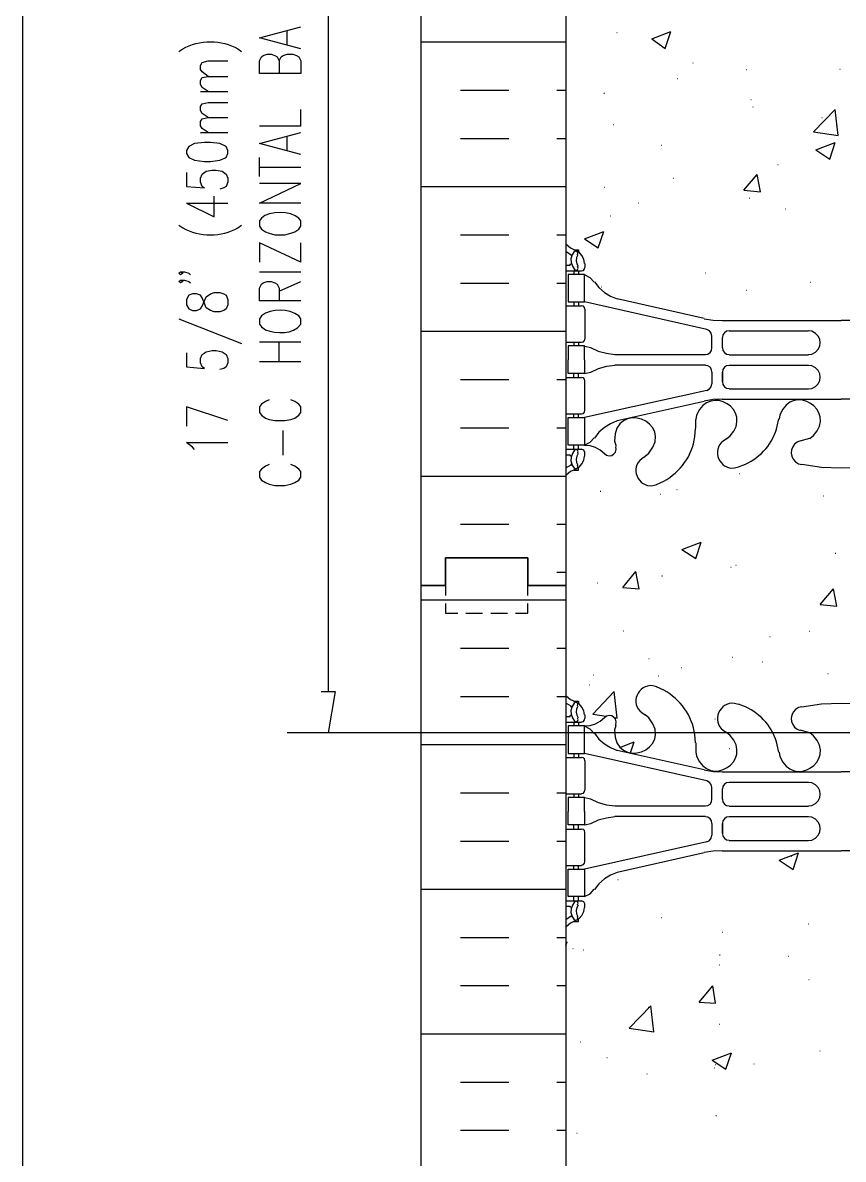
# Model space of a CAD drawing. Header units: millimetres. Extents: x 14 to 201, y 16 to 268.
# Drawn here: x 13.8 to 61.1, y 132.5 to 198 of the extents above; entities that cross this region are included whole.
import ezdxf

# ---------------------------------------------------------------- set-up
doc = ezdxf.new("R2010")
doc.units = ezdxf.units.MM
doc.layers.get('0').update_dxf_attribs({"linetype": 'CONTINUOUS'})

msp = doc.modelspace()

# ---------------------------------------------------------------- linework, layer by layer
at = {"color": 0}
for p, q in [((13.8424, 55.4136), (13.8424, 264.541)), ((36.8088, 165.586), (36.8088, 222.736)), ((45.1485, 222.736), (45.1485, 165.586)), ((31.4537, 210.862), (31.4537, 159.469)), ((27.496, 197.146), (29.8662, 197.782)), ((29.8662, 196.511), (27.496, 197.146)), ((29.0835, 196.766), (29.0835, 197.548)), ((22.8382, 196.364), (23.0711, 196.511)), ((26.2461, 196.511), (26.4583, 196.364)), ((27.496, 195.812), (27.6007, 196.045)), ((27.6007, 196.045), (27.7068, 196.131)), ((27.7068, 196.131), (27.9397, 196.194)), ((27.9397, 196.194), (28.1726, 196.194)), ((28.1726, 196.194), (28.3848, 196.131)), ((28.3848, 196.131), (28.5116, 196.045)), ((28.5116, 196.045), (28.6177, 195.812)), ((28.6177, 195.812), (28.7445, 196.045)), ((28.7445, 196.045), (28.8506, 196.131)), ((28.8506, 196.131), (29.0835, 196.194)), ((29.0835, 196.194), (29.4211, 196.194)), ((29.4211, 196.194), (29.6333, 196.131)), ((29.6333, 196.131), (29.7601, 196.045)), ((29.7601, 196.045), (29.8662, 195.812)), ((24.0881, 195.559), (24.1928, 195.728)), ((24.0881, 195.326), (24.0881, 195.559)), ((24.1928, 195.179), (24.0881, 195.326)), ((24.1928, 195.728), (24.5318, 195.812)), ((24.5318, 194.923), (24.1928, 195.179)), ((24.5318, 195.812), (25.6756, 195.812)), ((27.496, 195.093), (27.496, 195.812)), ((28.6177, 195.812), (28.6177, 195.093)), ((29.8662, 195.812), (29.8662, 195.093)), ((24.0881, 194.691), (24.1928, 194.86)), ((24.0881, 194.458), (24.0881, 194.691)), ((24.1928, 194.86), (24.5318, 194.923)), ((24.5318, 194.923), (25.6756, 194.923)), ((29.8662, 195.093), (27.496, 195.093)), ((24.1928, 194.288), (24.0881, 194.458)), ((24.0881, 194.055), (25.6756, 194.055)), ((24.5318, 194.055), (24.1928, 194.288)), ((24.0881, 193.189), (24.1928, 193.336)), ((24.1928, 193.336), (24.5318, 193.421)), ((24.5318, 193.421), (25.6756, 193.421)), ((24.0881, 192.956), (24.0881, 193.189)), ((24.1928, 192.786), (24.0881, 192.956)), ((24.5318, 192.553), (24.1928, 192.786)), ((24.1928, 192.468), (24.5318, 192.553)), ((24.5318, 192.553), (25.6756, 192.553)), ((29.8662, 192.067), (29.8662, 193.019)), ((24.0881, 192.32), (24.1928, 192.468)), ((24.0881, 192.067), (24.0881, 192.32)), ((24.1928, 191.918), (24.0881, 192.067)), ((24.5318, 191.685), (24.1928, 191.918)), ((27.496, 192.067), (29.8662, 192.067)), ((24.0881, 191.685), (25.6756, 191.685)), ((27.496, 191.05), (29.8662, 191.685)), ((29.0835, 190.647), (29.0835, 191.432)), ((23.4101, 190.88), (23.2833, 190.649)), ((23.2833, 190.649), (23.2833, 190.479)), ((23.7491, 191.05), (23.4101, 190.88)), ((24.321, 191.113), (23.7491, 191.05)), ((24.6586, 191.113), (24.321, 191.113)), ((25.2098, 191.05), (24.6586, 191.113)), ((25.5695, 190.88), (25.2098, 191.05)), ((25.6756, 190.649), (25.5695, 190.88)), ((25.6756, 190.479), (25.6756, 190.649)), ((29.8662, 190.416), (27.496, 191.05)), ((23.2833, 190.479), (23.4101, 190.246)), ((23.4101, 190.246), (23.7491, 190.097)), ((23.7491, 190.097), (24.321, 190.014)), ((24.321, 190.014), (24.6586, 190.014)), ((24.6586, 190.014), (25.2098, 190.097)), ((25.2098, 190.097), (25.5695, 190.246)), ((25.5695, 190.246), (25.6756, 190.479)), ((27.496, 189.145), (27.496, 190.246)), ((23.2833, 189.378), (23.2833, 188.573)), ((24.0881, 189.061), (24.1928, 189.293)), ((24.1928, 189.293), (24.4257, 189.462)), ((24.4257, 189.462), (24.7647, 189.526)), ((24.7647, 189.526), (24.9976, 189.526)), ((24.9976, 189.526), (25.3366, 189.462)), ((25.3366, 189.462), (25.5695, 189.293)), ((25.5695, 189.293), (25.6756, 189.061)), ((27.496, 189.695), (29.8662, 189.695)), ((24.0881, 188.829), (24.0881, 189.061)), ((24.1928, 188.573), (24.0881, 188.829)), ((25.6756, 188.829), (25.5695, 188.573)), ((25.6756, 189.061), (25.6756, 188.829)), ((27.496, 187.621), (29.8662, 188.743)), ((29.8662, 188.743), (27.496, 188.743)), ((23.2833, 188.573), (24.321, 188.51)), ((24.321, 188.51), (24.1928, 188.573)), ((24.8708, 186.839), (24.8708, 188.023)), ((25.4427, 188.51), (25.2098, 188.426)), ((25.5695, 188.573), (25.4427, 188.51)), ((23.2833, 187.621), (24.8708, 186.839)), ((23.2833, 187.621), (25.6756, 187.621)), ((29.8662, 187.621), (27.496, 187.621)), ((27.6007, 186.753), (27.496, 186.606)), ((29.8662, 186.606), (29.7601, 186.753)), ((22.8382, 186.351), (23.0711, 186.203)), ((26.2461, 186.203), (26.4583, 186.351)), ((27.496, 186.606), (27.496, 186.287)), ((27.496, 186.287), (27.6007, 186.118)), ((27.6007, 186.118), (27.8336, 185.97)), ((29.5272, 185.97), (29.7601, 186.118)), ((29.7601, 186.118), (29.8662, 186.287)), ((29.8662, 186.287), (29.8662, 186.606)), ((27.8336, 185.97), (28.0458, 185.885)), ((28.0458, 185.885), (28.3848, 185.801)), ((28.3848, 185.801), (28.9553, 185.801)), ((28.9553, 185.801), (29.2943, 185.885)), ((29.2943, 185.885), (29.5272, 185.97)), ((29.8662, 184.213), (27.496, 185.335)), ((27.496, 185.335), (27.496, 184.213)), ((29.8662, 184.213), (29.8662, 185.335)), ((45.1693, 185.251), (45.4244, 185.039)), ((45.1693, 184.828), (45.4448, 184.658)), ((45.4244, 185.039), (45.7207, 184.892)), ((45.635, 184.828), (45.5083, 184.636)), ((45.6145, 184.933), (45.8886, 184.933)), ((45.7207, 184.848), (45.6145, 184.806)), ((45.9109, 184.785), (45.6985, 184.892)), ((45.8047, 184.828), (45.7207, 184.848)), ((45.8474, 184.743), (45.8047, 184.828)), ((45.8251, 184.636), (45.8474, 184.743)), ((45.8886, 184.933), (45.8886, 184.806)), ((46.0802, 184.595), (45.9109, 184.785)), ((45.1485, 184.044), (45.4021, 184.044)), ((45.4021, 184.066), (45.4448, 184.129)), ((45.4875, 184.573), (45.4448, 184.658)), ((45.5083, 184.636), (45.4448, 184.404)), ((45.4448, 184.404), (45.4656, 184.193)), ((45.4656, 184.193), (45.5291, 183.981)), ((45.762, 184.489), (45.7412, 184.299)), ((45.7412, 184.299), (45.7839, 184.129)), ((45.8474, 184.636), (45.762, 184.489)), ((45.7839, 184.129), (45.8682, 183.981)), ((46.1864, 184.383), (46.0802, 184.595)), ((46.2276, 184.15), (46.1864, 184.383)), ((46.2499, 184.15), (46.2499, 183.917)), ((22.8382, 183.578), (22.9443, 183.664)), ((22.9443, 183.494), (22.8382, 183.578)), ((22.9443, 183.664), (23.0711, 183.578)), ((22.9443, 183.664), (23.1772, 183.664)), ((23.0711, 183.578), (22.9443, 183.494)), ((23.1772, 183.664), (23.4101, 183.578)), ((23.4101, 183.578), (23.5162, 183.494)), ((27.496, 183.664), (29.8662, 183.664)), ((45.1485, 183.727), (46.0583, 183.727)), ((46.2276, 183.515), (45.2755, 183.515)), ((45.2755, 183.515), (45.2755, 181.927)), ((45.5291, 183.981), (45.6572, 183.79)), ((45.6145, 183.727), (45.6145, 183.515)), ((45.6572, 183.79), (45.7412, 183.747)), ((45.7412, 183.747), (45.8251, 183.79)), ((45.8682, 183.874), (45.8251, 183.96)), ((45.8251, 183.79), (45.8682, 183.874)), ((45.8886, 183.727), (45.8886, 183.515)), ((46.0583, 183.727), (46.1641, 183.747)), ((46.1641, 183.747), (46.2276, 183.833)), ((46.2276, 183.833), (46.2499, 183.917)), ((46.2276, 181.927), (46.2276, 183.515)), ((46.5459, 183.324), (46.2276, 183.494)), ((22.8382, 183.112), (22.9443, 183.176)), ((22.9443, 183.028), (22.8382, 183.112)), ((22.9443, 183.176), (23.0711, 183.112)), ((22.9443, 183.176), (23.1772, 183.176)), ((23.0711, 183.112), (22.9443, 183.028)), ((23.1772, 183.176), (23.4101, 183.112)), ((23.4101, 183.112), (23.5162, 183.028)), ((27.496, 182.71), (27.6007, 182.943)), ((27.6007, 182.943), (27.7068, 183.028)), ((27.7068, 183.028), (27.9397, 183.112)), ((27.9397, 183.112), (28.1726, 183.112)), ((28.1726, 183.112), (28.3848, 183.028)), ((28.3848, 183.028), (28.5116, 182.943)), ((28.5116, 182.943), (28.6177, 182.71)), ((28.6177, 182.542), (29.8662, 183.112)), ((46.779, 183.071), (46.5459, 183.324)), ((46.7995, 183.092), (47.0531, 182.753)), ((47.0531, 182.753), (47.3714, 182.479)), ((23.4101, 182.309), (23.2833, 182.076)), ((23.2833, 182.076), (23.2833, 181.758)), ((23.6223, 182.393), (23.4101, 182.309)), ((23.8552, 182.393), (23.6223, 182.393)), ((24.0881, 182.309), (23.8552, 182.393)), ((24.1928, 182.16), (24.0881, 182.309)), ((24.321, 181.843), (24.1928, 182.16)), ((24.321, 181.991), (24.4257, 182.223)), ((24.4257, 182.223), (24.6586, 182.393)), ((24.6586, 182.393), (24.8708, 182.479)), ((24.8708, 182.479), (25.2098, 182.479)), ((25.2098, 182.479), (25.4427, 182.393)), ((25.4427, 182.393), (25.5695, 182.309)), ((25.5695, 182.309), (25.6756, 182.076)), ((25.6756, 182.076), (25.6756, 181.758)), ((27.496, 181.991), (27.496, 182.71)), ((28.6177, 182.71), (28.6177, 181.991)), ((47.3714, 182.479), (47.7312, 182.266)), ((47.7312, 182.266), (48.1115, 182.097)), ((53.129, 180.975), (48.1115, 182.097)), ((23.2833, 181.758), (23.4101, 181.525)), ((23.4101, 181.525), (23.6223, 181.441)), ((23.6223, 181.441), (23.8552, 181.441)), ((23.8552, 181.441), (24.0881, 181.525)), ((24.0881, 181.525), (24.1928, 181.673)), ((24.1928, 181.673), (24.321, 181.991)), ((24.4257, 181.588), (24.321, 181.843)), ((24.6586, 181.441), (24.4257, 181.588)), ((24.8708, 181.355), (24.6586, 181.441)), ((25.4427, 181.441), (25.2098, 181.355)), ((25.5695, 181.525), (25.4427, 181.441)), ((25.6756, 181.758), (25.5695, 181.525)), ((29.8662, 181.991), (27.496, 181.991)), ((45.1485, 181.694), (46.0583, 181.694)), ((45.2755, 181.927), (46.2276, 181.927)), ((45.6145, 181.927), (45.6145, 181.694)), ((45.8886, 181.927), (45.8886, 181.694)), ((46.1641, 181.673), (46.0583, 181.694)), ((46.2276, 181.61), (46.1641, 181.673)), ((53.2765, 180.34), (46.2276, 181.927)), ((46.2499, 181.504), (46.2276, 181.61)), ((46.2499, 181.504), (46.2499, 179.79)), ((22.8382, 180.954), (26.4583, 179.536)), ((25.2098, 181.355), (24.8708, 181.355)), ((27.6007, 181.122), (27.496, 180.954)), ((27.496, 180.954), (27.496, 180.636)), ((29.8662, 180.954), (29.7601, 181.122)), ((29.8662, 180.636), (29.8662, 180.954)), ((53.129, 180.954), (53.636, 180.869)), ((53.636, 180.869), (54.1651, 180.848)), ((54.1651, 180.848), (61.0235, 180.848)), ((67.8822, 180.848), (61.0235, 180.848)), ((27.496, 180.636), (27.6007, 180.489)), ((27.6007, 180.489), (27.8336, 180.319)), ((53.425, 180.256), (53.2765, 180.34)), ((53.5298, 180.129), (53.425, 180.256)), ((53.5725, 179.959), (53.5298, 180.129)), ((54.2918, 180.15), (54.2078, 180.023)), ((54.4202, 180.233), (54.2918, 180.15)), ((54.5677, 180.256), (54.4202, 180.233)), ((54.5677, 180.256), (59.14, 180.256)), ((59.3302, 180.233), (59.14, 180.256)), ((27.496, 179.62), (29.8662, 179.62)), ((28.6177, 178.499), (28.6177, 179.62)), ((45.1485, 179.6), (46.0583, 179.6)), ((45.6145, 179.6), (45.6145, 179.388)), ((45.8886, 179.6), (45.8886, 179.388)), ((46.0583, 179.6), (46.1641, 179.62)), ((46.1641, 179.62), (46.2276, 179.704)), ((46.2276, 179.704), (46.2499, 179.79)), ((53.5725, 179.281), (53.5725, 179.959)), ((54.2078, 180.023), (54.1874, 179.874)), ((54.1874, 179.281), (54.1874, 179.874)), ((54.1874, 179.304), (54.1874, 179.853)), ((23.2833, 178.985), (23.2833, 178.18)), ((24.0881, 178.668), (24.1928, 178.901)), ((24.1928, 178.901), (24.4257, 179.048)), ((24.4257, 179.048), (24.7647, 179.134)), ((24.7647, 179.134), (24.9976, 179.134)), ((24.9976, 179.134), (25.3366, 179.048)), ((25.3366, 179.048), (25.5695, 178.901)), ((25.5695, 178.901), (25.6756, 178.668)), ((46.2276, 179.388), (45.2755, 179.388)), ((45.2755, 179.388), (45.2755, 178.583)), ((46.2276, 178.583), (46.2276, 179.388)), ((46.5667, 179.281), (46.2499, 179.367)), ((46.5667, 179.304), (47.0119, 179.091)), ((47.0119, 179.091), (47.4984, 178.965)), ((47.4984, 178.965), (47.9848, 178.901)), ((53.1922, 178.879), (47.9848, 178.879)), ((53.1922, 178.901), (53.3396, 178.922)), ((53.3396, 178.922), (53.4666, 179.007)), ((53.4666, 179.007), (53.552, 179.134)), ((53.552, 179.134), (53.5725, 179.281)), ((54.1874, 179.281), (54.2078, 179.134)), ((54.2078, 179.134), (54.2918, 179.007)), ((54.2918, 179.007), (54.4202, 178.922)), ((54.4202, 178.922), (54.5677, 178.901)), ((54.5677, 178.879), (59.14, 178.879)), ((59.14, 178.901), (59.3302, 178.922)), ((23.2833, 178.18), (24.321, 178.096)), ((24.0881, 178.413), (24.0881, 178.668)), ((24.1928, 178.18), (24.0881, 178.413)), ((24.321, 178.096), (24.1928, 178.18)), ((25.5695, 178.18), (25.4427, 178.096)), ((25.6756, 178.413), (25.5695, 178.18)), ((25.6756, 178.668), (25.6756, 178.413)), ((27.496, 178.499), (29.8662, 178.499)), ((45.2755, 177.8), (45.2755, 178.583)), ((46.2276, 178.583), (46.2276, 177.8)), ((47.4984, 178.203), (47.0119, 178.076)), ((47.9848, 178.266), (47.4984, 178.203)), ((53.1922, 178.286), (47.9848, 178.286)), ((53.3396, 178.245), (53.1922, 178.266)), ((53.4666, 178.16), (53.3396, 178.245)), ((53.552, 178.033), (53.4666, 178.16)), ((54.2918, 178.16), (54.2078, 178.033)), ((54.4202, 178.245), (54.2918, 178.16)), ((54.5677, 178.266), (54.4202, 178.245)), ((54.5677, 178.286), (59.14, 178.286)), ((59.3302, 178.245), (59.14, 178.266)), ((25.4427, 178.096), (25.2098, 178.033)), ((45.1485, 177.567), (46.0583, 177.567)), ((46.2276, 177.8), (45.2755, 177.8)), ((45.6145, 177.567), (45.6145, 177.8)), ((45.8886, 177.567), (45.8886, 177.8)), ((46.1641, 177.546), (46.0583, 177.567)), ((46.2276, 177.483), (46.1641, 177.546)), ((46.2499, 177.377), (46.2276, 177.483)), ((46.2499, 177.8), (46.5667, 177.884)), ((47.0119, 178.076), (46.5667, 177.863)), ((53.5725, 177.884), (53.552, 178.033)), ((53.5725, 177.884), (53.5725, 177.207)), ((54.2078, 178.033), (54.1874, 177.884)), ((54.1874, 177.314), (54.1874, 177.884)), ((54.1874, 177.863), (54.1874, 177.314)), ((53.2765, 176.826), (46.2276, 175.26)), ((46.2499, 175.663), (46.2499, 177.377)), ((53.2765, 176.826), (53.425, 176.911)), ((53.425, 176.911), (53.5298, 177.038)), ((53.5298, 177.038), (53.5725, 177.207)), ((54.1874, 177.314), (54.2078, 177.165)), ((54.2078, 177.165), (54.2918, 177.038)), ((54.2918, 177.038), (54.4202, 176.954)), ((54.4202, 176.954), (54.5677, 176.932)), ((54.5677, 176.911), (59.14, 176.911)), ((59.14, 176.911), (59.3302, 176.932)), ((27.8336, 176.192), (27.6007, 176.043)), ((28.0458, 176.276), (27.8336, 176.192)), ((29.5272, 176.192), (29.2943, 176.276)), ((29.7601, 176.043), (29.5272, 176.192)), ((53.129, 176.192), (48.1115, 175.07)), ((53.636, 176.296), (53.129, 176.213)), ((54.1651, 176.319), (53.636, 176.296)), ((54.1651, 176.319), (61.0235, 176.319)), ((67.8822, 176.319), (61.0235, 176.319)), ((25.6756, 175.091), (23.2833, 175.873)), ((23.2833, 175.873), (23.2833, 174.774)), ((27.6007, 176.043), (27.496, 175.873)), ((27.496, 175.873), (27.496, 175.557)), ((27.496, 175.557), (27.6007, 175.408)), ((29.8662, 175.873), (29.7601, 176.043)), ((29.7601, 175.408), (29.8662, 175.557)), ((29.8662, 175.557), (29.8662, 175.873)), ((46.1641, 175.493), (46.2276, 175.577)), ((46.2276, 175.577), (46.2499, 175.663)), ((27.6007, 175.408), (27.8336, 175.238)), ((27.8336, 175.238), (28.0458, 175.154)), ((28.0458, 175.154), (28.3848, 175.091)), ((28.3848, 175.091), (28.9553, 175.091)), ((28.9553, 175.091), (29.2943, 175.154)), ((29.2943, 175.154), (29.5272, 175.238)), ((29.5272, 175.238), (29.7601, 175.408)), ((45.1485, 175.471), (46.0583, 175.471)), ((45.2755, 175.26), (46.2276, 175.26)), ((45.2755, 173.673), (45.2755, 175.26)), ((45.6145, 175.26), (45.6145, 175.471)), ((45.8886, 175.26), (45.8886, 175.471)), ((46.0583, 175.471), (46.1641, 175.493)), ((46.2276, 175.26), (46.2276, 173.673)), ((47.7312, 174.901), (47.3714, 174.688)), ((48.1115, 175.07), (47.7312, 174.901)), ((52.6838, 175.408), (52.6411, 175.154)), ((52.6411, 174.646), (52.6411, 175.154)), ((57.3401, 174.774), (57.4255, 175.197)), ((57.489, 175.43), (57.4463, 175.175)), ((28.8506, 173.101), (28.8506, 174.519)), ((47.0531, 174.413), (46.7995, 174.075)), ((47.3714, 174.688), (47.0531, 174.413)), ((52.5776, 174.159), (52.6203, 174.625)), ((59.224, 174.053), (59.436, 174.222)), ((23.6223, 173.567), (23.2833, 173.82)), ((23.2833, 173.82), (25.6756, 173.82)), ((23.7491, 173.418), (23.6223, 173.567)), ((46.2276, 173.673), (45.2755, 173.673)), ((45.6145, 173.44), (45.6145, 173.673)), ((45.8886, 173.44), (45.8886, 173.673)), ((46.2276, 173.673), (46.5459, 173.842)), ((46.5459, 173.63), (46.2276, 173.651)), ((46.5459, 173.842), (46.779, 174.096)), ((46.863, 173.546), (46.5459, 173.63)), ((47.964, 173.906), (48.0275, 173.673)), ((48.0053, 173.651), (48.048, 173.587)), ((48.048, 173.418), (48.0275, 173.567)), ((54.4202, 174.032), (54.2286, 173.906)), ((54.4202, 174.032), (54.6308, 174.202)), ((58.6535, 173.926), (58.4839, 173.842)), ((58.6535, 173.926), (59.224, 174.075)), ((45.1485, 173.44), (46.0583, 173.44)), ((45.1485, 173.121), (45.4021, 173.121)), ((45.4448, 173.038), (45.4021, 173.101)), ((45.4656, 172.974), (45.4448, 172.762)), ((45.5291, 173.186), (45.4656, 172.974)), ((45.6572, 173.377), (45.5291, 173.186)), ((45.7412, 173.418), (45.6572, 173.377)), ((45.8251, 173.377), (45.7412, 173.418)), ((45.7839, 173.038), (45.7412, 172.868)), ((45.8682, 173.186), (45.7839, 173.038)), ((45.8682, 173.291), (45.8251, 173.377)), ((45.8251, 173.207), (45.8682, 173.291)), ((46.1864, 173.377), (46.0583, 173.44)), ((46.2499, 173.25), (46.1864, 173.377)), ((46.1864, 172.805), (46.2276, 173.038)), ((46.2499, 173.038), (46.2499, 173.25)), ((47.1385, 173.377), (46.863, 173.546)), ((47.3714, 173.164), (47.1385, 173.377)), ((47.3714, 173.186), (47.4984, 173.101)), ((47.4984, 173.101), (47.6458, 173.058)), ((47.6458, 173.058), (47.7943, 173.08)), ((47.7943, 173.08), (47.9213, 173.164)), ((47.9213, 173.164), (48.0053, 173.27)), ((48.0053, 173.27), (48.048, 173.418)), ((49.7209, 173.017), (49.5293, 172.889)), ((49.7209, 173.038), (49.9318, 173.207)), ((27.6007, 172.296), (27.496, 172.149)), ((27.8336, 172.466), (27.6007, 172.296)), ((28.0458, 172.551), (27.8336, 172.466)), ((29.5272, 172.466), (29.2943, 172.551)), ((29.7601, 172.296), (29.5272, 172.466)), ((29.8662, 172.149), (29.7601, 172.296)), ((45.4448, 172.529), (45.1693, 172.359)), ((45.7207, 172.296), (45.4244, 172.149)), ((45.4448, 172.762), (45.5083, 172.529)), ((45.4448, 172.508), (45.4875, 172.592)), ((45.5083, 172.529), (45.635, 172.339)), ((45.6145, 172.359), (45.7207, 172.318)), ((45.6985, 172.296), (45.9109, 172.402)), ((45.7207, 172.318), (45.8047, 172.339)), ((45.7412, 172.868), (45.762, 172.678)), ((45.762, 172.678), (45.8474, 172.529)), ((45.8047, 172.339), (45.8474, 172.424)), ((45.8474, 172.424), (45.8251, 172.529)), ((45.8886, 172.233), (45.8886, 172.382)), ((45.9109, 172.402), (46.0802, 172.592)), ((46.0802, 172.592), (46.1864, 172.805)), ((54.864, 172.359), (55.0968, 172.424)), ((55.0968, 172.424), (55.499, 172.572)), ((58.5682, 172.592), (58.7583, 172.551)), ((58.7583, 172.572), (59.8798, 172.402)), ((59.8798, 172.402), (61.0235, 172.359)), ((61.0235, 172.359), (62.1661, 172.402)), ((27.496, 172.149), (27.496, 171.83)), ((27.496, 171.83), (27.6007, 171.662)), ((27.6007, 171.662), (27.8336, 171.513)), ((29.5272, 171.513), (29.7601, 171.662)), ((29.7601, 171.662), (29.8662, 171.83)), ((29.8662, 171.83), (29.8662, 172.149)), ((45.4244, 172.149), (45.1693, 171.936)), ((45.6145, 172.233), (45.8886, 172.233)), ((50.377, 171.407), (50.8, 171.599)), ((27.8336, 171.513), (28.0458, 171.429)), ((28.0458, 171.429), (28.3848, 171.344)), ((28.3848, 171.344), (28.9553, 171.344)), ((28.9553, 171.344), (29.2943, 171.429)), ((29.2943, 171.429), (29.5272, 171.513)), ((50.1646, 171.344), (50.3975, 171.407)), ((38.2062, 165.586), (38.2062, 167.174)), ((38.2062, 167.174), (42.9687, 167.174)), ((42.9687, 167.174), (38.2062, 167.174)), ((38.2062, 167.174), (38.2062, 165.586)), ((42.9687, 167.174), (42.9687, 165.586)), ((42.9687, 165.586), (42.9687, 167.174)), ((36.8088, 108.416), (36.8088, 165.586)), ((36.8088, 165.586), (38.2062, 165.586)), ((38.2062, 165.586), (36.8088, 165.586)), ((38.2062, 165.586), (38.2062, 165.016)), ((42.9687, 165.586), (45.1485, 165.586)), ((45.1485, 165.586), (42.9687, 165.586)), ((42.9687, 165.016), (42.9687, 165.586)), ((45.1485, 165.586), (45.1485, 108.416)), ((38.2062, 164.55), (38.2062, 163.999)), ((42.9687, 163.999), (42.9687, 164.55)), ((38.2062, 163.999), (38.9255, 163.999)), ((39.3912, 163.999), (40.3433, 163.999)), ((40.8298, 163.999), (41.7834, 163.999)), ((42.2494, 163.999), (42.9687, 163.999)), ((50.3975, 159.745), (50.1646, 159.808)), ((31.0513, 159.469), (31.8561, 159.469)), ((31.8561, 159.469), (31.4537, 157.099)), ((45.1693, 159.236), (45.4244, 159.026)), ((50.8, 159.555), (50.377, 159.745)), ((45.1693, 158.813), (45.4448, 158.644)), ((45.4244, 159.026), (45.7207, 158.877)), ((45.4875, 158.56), (45.4448, 158.644)), ((45.5083, 158.623), (45.4448, 158.39)), ((45.635, 158.813), (45.5083, 158.623)), ((45.6145, 158.919), (45.8886, 158.919)), ((45.7207, 158.856), (45.6145, 158.813)), ((45.9109, 158.771), (45.6985, 158.877)), ((45.8047, 158.834), (45.7207, 158.856)), ((45.8474, 158.623), (45.762, 158.474)), ((45.8474, 158.75), (45.8047, 158.834)), ((45.8251, 158.644), (45.8474, 158.75)), ((45.8886, 158.919), (45.8886, 158.793)), ((46.0802, 158.581), (45.9109, 158.771)), ((46.1864, 158.37), (46.0802, 158.581)), ((55.0968, 158.729), (54.864, 158.793)), ((55.499, 158.601), (55.0968, 158.75)), ((58.7583, 158.601), (58.5682, 158.56)), ((59.8798, 158.75), (58.7583, 158.581)), ((61.0235, 158.793), (59.8798, 158.75)), ((62.1661, 158.75), (61.0235, 158.793)), ((45.1485, 158.031), (45.4021, 158.031)), ((45.4021, 158.051), (45.4448, 158.115)), ((45.4448, 158.39), (45.4656, 158.178)), ((45.4656, 158.178), (45.5291, 157.967)), ((45.5291, 157.967), (45.6572, 157.776)), ((45.762, 158.474), (45.7412, 158.284)), ((45.7412, 158.284), (45.7839, 158.115)), ((45.7839, 158.115), (45.8682, 157.967)), ((45.8682, 157.861), (45.8251, 157.945)), ((45.8251, 157.776), (45.8682, 157.861)), ((46.1641, 157.755), (46.2276, 157.841)), ((46.2276, 158.137), (46.1864, 158.37)), ((46.2276, 157.841), (46.2499, 157.925)), ((46.2499, 158.137), (46.2499, 157.925)), ((47.1385, 157.776), (47.3714, 157.988)), ((47.4984, 158.051), (47.3714, 157.967)), ((47.6458, 158.094), (47.4984, 158.051)), ((47.7943, 158.072), (47.6458, 158.094)), ((47.9213, 157.988), (47.7943, 158.072)), ((48.0053, 157.882), (47.9213, 157.988)), ((48.048, 157.734), (48.0053, 157.882)), ((49.5293, 158.264), (49.7209, 158.137)), ((49.9318, 157.967), (49.7209, 158.137)), ((45.1485, 157.712), (46.0583, 157.712)), ((46.2276, 157.502), (45.2755, 157.502)), ((45.2755, 157.502), (45.2755, 155.914)), ((45.6145, 157.712), (45.6145, 157.502)), ((45.6572, 157.776), (45.7412, 157.734)), ((45.7412, 157.734), (45.8251, 157.776)), ((45.8886, 157.712), (45.8886, 157.502)), ((46.0583, 157.734), (46.1641, 157.755)), ((46.2276, 157.502), (46.5459, 157.522)), ((46.2276, 155.914), (46.2276, 157.502)), ((46.5459, 157.311), (46.2276, 157.479)), ((46.5459, 157.522), (46.863, 157.608)), ((46.779, 157.056), (46.5459, 157.311)), ((46.863, 157.608), (47.1385, 157.776)), ((48.0275, 157.502), (47.964, 157.269)), ((48.0053, 157.502), (48.048, 157.585)), ((48.0275, 157.585), (48.048, 157.734)), ((54.2286, 157.246), (54.4202, 157.12)), ((58.4839, 157.311), (58.6535, 157.226)), ((59.224, 157.099), (58.6535, 157.246)), ((71.3313, 157.099), (29.0835, 157.099)), ((46.7995, 157.079), (47.0531, 156.74)), ((47.0531, 156.74), (47.3714, 156.464)), ((52.6203, 156.527), (52.5776, 156.993)), ((52.6411, 156.527), (52.6411, 155.998)), ((54.6308, 156.95), (54.4202, 157.12)), ((59.436, 156.93), (59.224, 157.099)), ((45.2755, 155.914), (46.2276, 155.914)), ((45.6145, 155.914), (45.6145, 155.681)), ((45.8886, 155.914), (45.8886, 155.681)), ((53.2765, 154.327), (46.2276, 155.914)), ((47.3714, 156.464), (47.7312, 156.253)), ((47.7312, 156.253), (48.1115, 156.083)), ((53.129, 154.962), (48.1115, 156.083)), ((52.6411, 155.998), (52.6838, 155.744)), ((57.4255, 155.978), (57.3401, 156.4)), ((57.4463, 155.978), (57.489, 155.724)), ((45.1485, 155.681), (46.0583, 155.681)), ((46.1641, 155.659), (46.0583, 155.681)), ((46.2276, 155.596), (46.1641, 155.659)), ((46.2499, 155.491), (46.2276, 155.596)), ((46.2499, 155.491), (46.2499, 153.797)), ((53.129, 154.962), (53.636, 154.876)), ((53.636, 154.876), (54.1651, 154.856)), ((54.1651, 154.856), (61.0235, 154.856)), ((67.8822, 154.856), (61.0235, 154.856)), ((53.425, 154.241), (53.2765, 154.327)), ((53.5298, 154.114), (53.425, 154.241)), ((53.5725, 153.945), (53.5298, 154.114)), ((53.5725, 153.268), (53.5725, 153.945)), ((54.2078, 154.008), (54.1874, 153.861)), ((54.2918, 154.136), (54.2078, 154.008)), ((54.4202, 154.22), (54.2918, 154.136)), ((54.5677, 154.241), (54.4202, 154.22)), ((54.5677, 154.263), (59.14, 154.263)), ((59.3302, 154.22), (59.14, 154.241)), ((45.1485, 153.585), (46.0583, 153.585)), ((46.2276, 153.374), (45.2755, 153.374)), ((45.2755, 153.374), (45.2755, 152.569)), ((45.6145, 153.585), (45.6145, 153.374)), ((45.8886, 153.585), (45.8886, 153.374)), ((46.0583, 153.607), (46.1641, 153.628)), ((46.1641, 153.628), (46.2276, 153.712)), ((46.2276, 153.712), (46.2499, 153.797)), ((46.2276, 152.569), (46.2276, 153.374)), ((46.5667, 153.268), (46.2499, 153.352)), ((46.5667, 153.289), (47.0119, 153.078)), ((53.552, 153.119), (53.5725, 153.268)), ((54.1874, 153.268), (54.1874, 153.861)), ((54.1874, 153.289), (54.1874, 153.839)), ((54.1874, 153.268), (54.2078, 153.119)), ((47.0119, 153.078), (47.4984, 152.95)), ((47.4984, 152.95), (47.9848, 152.886)), ((53.1922, 152.866), (47.9848, 152.866)), ((53.1922, 152.886), (53.3396, 152.908)), ((53.3396, 152.908), (53.4666, 152.993)), ((53.4666, 152.993), (53.552, 153.119)), ((54.2078, 153.119), (54.2918, 152.993)), ((54.2918, 152.993), (54.4202, 152.908)), ((54.4202, 152.908), (54.5677, 152.886)), ((54.5677, 152.866), (59.14, 152.866)), ((59.14, 152.886), (59.3302, 152.908)), ((45.2755, 151.787), (45.2755, 152.569)), ((46.2276, 152.569), (46.2276, 151.787)), ((47.0119, 152.061), (46.5667, 151.85)), ((47.4984, 152.188), (47.0119, 152.061)), ((47.9848, 152.251), (47.4984, 152.188)), ((53.1922, 152.273), (47.9848, 152.273)), ((53.3396, 152.231), (53.1922, 152.251)), ((53.4666, 152.146), (53.3396, 152.231)), ((53.552, 152.02), (53.4666, 152.146)), ((53.5725, 151.871), (53.552, 152.02)), ((54.2078, 152.02), (54.1874, 151.871)), ((54.2918, 152.146), (54.2078, 152.02)), ((54.4202, 152.231), (54.2918, 152.146)), ((54.5677, 152.251), (54.4202, 152.231)), ((54.5677, 152.273), (59.14, 152.273)), ((59.3302, 152.231), (59.14, 152.251)), ((45.1485, 151.554), (46.0583, 151.554)), ((46.2276, 151.787), (45.2755, 151.787)), ((45.6145, 151.554), (45.6145, 151.787)), ((45.8886, 151.554), (45.8886, 151.787)), ((46.1641, 151.532), (46.0583, 151.554)), ((46.2276, 151.468), (46.1641, 151.532)), ((46.2499, 151.362), (46.2276, 151.468)), ((46.2499, 151.787), (46.5667, 151.871)), ((46.2499, 149.67), (46.2499, 151.362)), ((53.5725, 151.871), (53.5725, 151.193)), ((54.1874, 151.299), (54.1874, 151.871)), ((54.1874, 151.85), (54.1874, 151.299)), ((54.1874, 151.299), (54.2078, 151.152)), ((53.2765, 150.813), (46.2276, 149.246)), ((53.2765, 150.813), (53.425, 150.896)), ((53.425, 150.896), (53.5298, 151.025)), ((53.5298, 151.025), (53.5725, 151.193)), ((54.2078, 151.152), (54.2918, 151.025)), ((54.2918, 151.025), (54.4202, 150.939)), ((54.4202, 150.939), (54.5677, 150.919)), ((54.5677, 150.896), (59.14, 150.896)), ((59.14, 150.896), (59.3302, 150.919)), ((53.129, 150.177), (48.1115, 149.056)), ((53.636, 150.283), (53.129, 150.199)), ((54.1651, 150.304), (53.636, 150.283)), ((54.1651, 150.304), (61.0235, 150.304)), ((67.8822, 150.304), (61.0235, 150.304)), ((45.1485, 149.458), (46.0583, 149.458)), ((45.6145, 149.246), (45.6145, 149.458)), ((45.8886, 149.246), (45.8886, 149.458)), ((46.0583, 149.479), (46.1641, 149.501)), ((46.1641, 149.501), (46.2276, 149.585)), ((46.2276, 149.585), (46.2499, 149.67)), ((45.2755, 149.246), (46.2276, 149.246)), ((45.2755, 147.658), (45.2755, 149.246)), ((46.2276, 149.246), (46.2276, 147.658)), ((47.3714, 148.675), (47.0531, 148.4)), ((47.7312, 148.886), (47.3714, 148.675)), ((48.1115, 149.056), (47.7312, 148.886)), ((46.5459, 147.828), (46.779, 148.083)), ((47.0531, 148.4), (46.7995, 148.06)), ((45.1485, 147.425), (46.0583, 147.425)), ((46.2276, 147.658), (45.2755, 147.658)), ((45.6572, 147.362), (45.5291, 147.172)), ((45.6145, 147.425), (45.6145, 147.658)), ((45.7412, 147.405), (45.6572, 147.362)), ((45.8251, 147.362), (45.7412, 147.405)), ((45.8682, 147.278), (45.8251, 147.362)), ((45.8886, 147.425), (45.8886, 147.658)), ((46.1864, 147.362), (46.0583, 147.425)), ((46.2499, 147.235), (46.1864, 147.362)), ((46.2276, 147.658), (46.5459, 147.828)), ((45.1485, 147.108), (45.4021, 147.108)), ((45.4448, 147.024), (45.4021, 147.088)), ((45.4656, 146.959), (45.4448, 146.749)), ((45.4448, 146.749), (45.5083, 146.516)), ((45.5291, 147.172), (45.4656, 146.959)), ((45.7839, 147.024), (45.7412, 146.855)), ((45.7412, 146.855), (45.762, 146.663)), ((45.8682, 147.172), (45.7839, 147.024)), ((45.8251, 147.192), (45.8682, 147.278)), ((46.0802, 146.579), (46.1864, 146.792)), ((46.1864, 146.792), (46.2276, 147.024)), ((46.2499, 147.024), (46.2499, 147.235)), ((45.4448, 146.516), (45.1693, 146.346)), ((45.4244, 146.134), (45.1693, 145.923)), ((45.7207, 146.283), (45.4244, 146.134)), ((45.4448, 146.495), (45.4875, 146.579)), ((45.5083, 146.516), (45.635, 146.326)), ((45.6145, 146.346), (45.7207, 146.304)), ((45.6145, 146.219), (45.8886, 146.219)), ((45.6985, 146.283), (45.9109, 146.389)), ((45.7207, 146.304), (45.8047, 146.326)), ((45.762, 146.663), (45.8474, 146.516)), ((45.8047, 146.326), (45.8474, 146.41)), ((45.8474, 146.41), (45.8251, 146.516)), ((45.8886, 146.219), (45.8886, 146.367)), ((45.9109, 146.389), (46.0802, 146.579))]:
    msp.add_line(p, q, dxfattribs=at)
at = {"color": 252}
for p, q in [((48.0907, 197.443), (48.1115, 197.443)), ((50.1015, 197.083), (51.2025, 197.506)), ((50.884, 196.533), (51.2025, 197.506)), ((36.8088, 196.913), (45.1485, 196.913)), ((50.1015, 197.083), (50.884, 196.533)), ((52.4729, 195.708), (52.4937, 195.708)), ((55.5417, 195.326), (55.5625, 195.326)), ((60.9395, 195.346), (60.9604, 195.346)), ((51.562, 194.797), (51.5828, 194.797)), ((39.0744, 194.12), (41.8677, 194.12)), ((44.6401, 194.12), (45.1485, 194.12)), ((47.3495, 193.951), (47.3714, 193.951)), ((55.8161, 193.591), (55.838, 193.591)), ((55.9223, 193.167), (55.9428, 193.167)), ((59.436, 191.728), (60.6848, 193.019)), ((59.902, 192.553), (59.9225, 192.553)), ((60.8542, 191.516), (60.6848, 193.019)), ((47.9005, 192.151), (47.9213, 192.151)), ((39.0744, 191.346), (41.8677, 191.346)), ((44.6401, 191.346), (45.1485, 191.346)), ((59.436, 191.728), (60.8542, 191.516)), ((50.6525, 190.966), (50.6734, 190.966)), ((59.563, 190.69), (60.6848, 191.113)), ((59.563, 190.69), (60.3677, 190.161)), ((60.3677, 190.161), (60.6848, 191.113)), ((55.4136, 188.363), (56.1756, 189.272)), ((56.3672, 188.277), (56.1756, 189.272)), ((57.3624, 189.844), (57.3828, 189.844)), ((51.35, 189.061), (51.3719, 189.061)), ((36.8088, 188.573), (45.1485, 188.573)), ((47.3714, 188.532), (47.3922, 188.532)), ((55.4136, 188.363), (56.3672, 188.277)), ((49.3187, 187.642), (49.3391, 187.642)), ((55.7318, 187.897), (55.7526, 187.897)), ((47.709, 186.88), (47.7312, 186.88)), ((57.7854, 187.282), (57.8058, 187.282)), ((39.0744, 185.801), (41.8677, 185.801)), ((44.6401, 185.801), (45.1485, 185.801)), ((46.2276, 185.568), (47.3495, 185.991)), ((46.2276, 185.568), (47.0119, 185.039)), ((47.0119, 185.039), (47.3495, 185.991)), ((53.1922, 183.6), (53.213, 183.6)), ((39.0744, 183.008), (41.8677, 183.008)), ((44.6401, 183.008), (45.1485, 183.008)), ((47.1798, 182.795), (47.202, 182.795)), ((59.2459, 183.071), (59.2667, 183.071)), ((55.5417, 182.605), (55.5625, 182.605)), ((36.8088, 180.233), (45.1485, 180.233)), ((39.0744, 177.461), (41.8677, 177.461)), ((44.6401, 177.461), (45.1485, 177.461)), ((39.0744, 174.668), (41.8677, 174.668)), ((44.6401, 174.668), (45.1485, 174.668)), ((36.8088, 171.895), (45.1485, 171.895)), ((55.1395, 172.043), (55.16, 172.043)), ((47.1385, 171.027), (47.1593, 171.027)), ((51.5415, 171.111), (51.562, 171.111)), ((50.5876, 170.857), (50.6099, 170.857)), ((60.0082, 170.751), (60.0287, 170.751)), ((39.0744, 169.121), (41.8677, 169.121)), ((44.6401, 169.121), (45.1485, 169.121)), ((51.8375, 167.662), (52.9594, 168.085)), ((51.8375, 167.662), (52.6411, 167.133)), ((52.6411, 167.133), (52.9594, 168.085)), ((60.6848, 167.45), (60.7067, 167.45)), ((44.6401, 166.348), (45.1485, 166.348)), ((48.4297, 165.48), (49.1917, 166.391)), ((49.3818, 165.396), (49.1917, 166.391)), ((54.653, 166.645), (54.6735, 166.645)), ((54.9494, 166.751), (54.9698, 166.751)), ((46.9484, 165.735), (46.9692, 165.735)), ((50.6938, 166.138), (50.716, 166.138)), ((48.4297, 165.48), (49.3818, 165.396)), ((59.8166, 164.487), (60.5786, 165.396)), ((60.7702, 164.401), (60.5786, 165.396)), ((36.8088, 164.761), (45.1485, 164.761)), ((59.8166, 164.487), (60.7702, 164.401)), ((48.4505, 162.983), (48.471, 162.983)), ((56.9172, 162.644), (56.9376, 162.644)), ((59.2032, 162.963), (59.224, 162.963)), ((39.0744, 161.968), (41.8677, 161.968)), ((44.6401, 161.968), (45.1485, 161.968)), ((49.9318, 161.375), (49.954, 161.375)), ((54.7578, 161.459), (54.7797, 161.459)), ((56.4942, 161.183), (56.5146, 161.183)), ((51.7948, 160.867), (51.8156, 160.867)), ((60.2615, 160.507), (60.2823, 160.507)), ((46.5032, 159.872), (46.524, 159.872)), ((46.736, 160.444), (46.7568, 160.444)), ((50.4832, 160.38), (50.5037, 160.38)), ((39.0744, 159.195), (41.8677, 159.195)), ((44.6401, 159.195), (45.1485, 159.195)), ((46.7155, 158.178), (47.9418, 159.469)), ((48.1115, 157.945), (47.9418, 159.469)), ((46.7155, 158.178), (47.4761, 158.051)), ((47.964, 157.988), (48.1115, 157.945)), ((53.7422, 157.904), (53.7626, 157.904)), ((48.2604, 156.252), (49.0859, 156.57)), ((48.8735, 155.935), (49.0859, 156.57)), ((36.8088, 156.421), (45.1485, 156.421)), ((54.5677, 156.188), (54.5881, 156.188)), ((39.0744, 153.648), (41.8677, 153.648)), ((44.6401, 153.648), (45.1485, 153.648)), ((39.0744, 150.855), (41.8677, 150.855)), ((44.6401, 150.855), (45.1485, 150.855)), ((57.4463, 149.754), (58.5682, 150.177)), ((58.1656, 149.987), (58.1875, 149.987)), ((58.251, 149.225), (58.5682, 150.177)), ((57.4463, 149.754), (58.251, 149.225)), ((36.8088, 148.083), (45.1485, 148.083)), ((48.1542, 148.653), (48.175, 148.653)), ((50.6734, 146.453), (50.6938, 146.453)), ((59.14, 146.093), (59.1605, 146.093)), ((54.1874, 145.605), (54.2078, 145.605)), ((39.0744, 145.308), (41.8677, 145.308)), ((44.6401, 145.308), (45.1485, 145.308)), ((45.1485, 145.034), (45.2328, 145.055)), ((45.1485, 144.822), (45.2328, 145.055)), ((45.551, 144.675), (45.5718, 144.675)), ((46.1641, 144.589), (46.1864, 144.589)), ((54.0177, 144.314), (54.0385, 144.314)), ((57.9755, 144.23), (57.996, 144.23)), ((53.9958, 143.721), (54.0177, 143.721)), ((59.1605, 142.875), (59.1827, 142.875)), ((39.0744, 142.536), (41.8677, 142.536)), ((44.6401, 142.536), (45.1485, 142.536)), ((52.8327, 141.584), (53.6152, 142.515)), ((53.7849, 141.52), (53.6152, 142.515)), ((52.8327, 141.584), (53.7849, 141.52)), ((48.81, 140.08), (50.0585, 141.371)), ((49.8905, 141.288), (49.911, 141.288)), ((50.2281, 139.869), (50.0585, 141.371)), ((53.9958, 140.313), (54.0177, 140.313)), ((36.8088, 139.743), (45.1485, 139.743)), ((48.81, 140.08), (50.2281, 139.869)), ((45.974, 139.297), (45.9948, 139.297)), ((47.5188, 138.388), (47.541, 138.388)), ((53.5947, 138.239), (54.6943, 138.662)), ((53.5947, 138.239), (54.3775, 137.71)), ((54.3775, 137.71), (54.6943, 138.662)), ((59.7958, 138.768), (59.8166, 138.768)), ((53.6995, 137.796), (53.7214, 137.796)), ((53.7849, 137.986), (53.8057, 137.986)), ((55.9855, 138.029), (56.0077, 138.029)), ((39.0744, 136.97), (41.8677, 136.97)), ((44.6401, 136.97), (45.1485, 136.97)), ((49.827, 137.457), (49.8479, 137.457)), ((53.8057, 135.044), (53.8275, 135.044)), ((39.0744, 134.196), (41.8677, 134.196)), ((44.6401, 134.196), (45.1485, 134.196)), ((45.7839, 134.028), (45.8047, 134.028))]:
    msp.add_line(p, q, dxfattribs=at)
at = {"color": 0}
for points in [[(23.0711, 196.511), (23.9875, 197.062), (25.3297, 197.051), (26.2461, 196.511)], [(29.7601, 186.753), (29.293, 187.188), (28.0679, 187.202), (27.6007, 186.753)], [(23.0711, 186.203), (23.9875, 185.652), (25.3297, 185.663), (26.2461, 186.203)], [(29.7601, 181.122), (29.1703, 181.563), (28.1905, 181.579), (27.6007, 181.122)], [(27.8336, 180.319), (28.4689, 180.087), (29.428, 180.027), (29.8662, 180.636)], [(59.3302, 178.922), (59.9846, 179.17), (59.9846, 179.985), (59.3302, 180.233)], [(59.3302, 176.932), (59.9846, 177.18), (59.9846, 177.996), (59.3302, 178.245)], [(54.6308, 174.202), (55.9774, 175.678), (53.4515, 177.282), (52.6838, 175.408)], [(59.436, 174.222), (60.7826, 175.699), (58.2567, 177.304), (57.489, 175.43)], [(49.9318, 173.207), (51.4876, 175.073), (47.9129, 176.334), (47.964, 173.906)], [(55.499, 172.572), (56.406, 172.989), (57.114, 173.79), (57.3401, 174.774)], [(50.8, 171.599), (51.7356, 172.12), (52.4676, 173.075), (52.5776, 174.159)], [(54.2286, 173.906), (53.5079, 173.396), (54.011, 172.248), (54.864, 172.359)], [(58.4839, 173.842), (58.0319, 173.571), (58.003, 172.865), (58.5682, 172.592)], [(49.5293, 172.889), (48.8086, 172.38), (49.3116, 171.232), (50.1646, 171.344)], [(50.1646, 159.808), (49.3116, 159.92), (48.8086, 158.772), (49.5293, 158.264)], [(52.5776, 156.993), (52.4676, 158.078), (51.7356, 159.033), (50.8, 159.555)], [(54.864, 158.793), (54.011, 158.905), (53.5079, 157.757), (54.2286, 157.246)], [(57.3401, 156.4), (57.114, 157.383), (56.406, 158.184), (55.499, 158.601)], [(58.5682, 158.56), (58.003, 158.287), (58.0319, 157.582), (58.4839, 157.311)], [(47.964, 157.269), (47.9129, 154.841), (51.4876, 156.1), (49.9318, 157.967)], [(52.6838, 155.744), (53.4515, 153.87), (55.9774, 155.474), (54.6308, 156.95)], [(57.489, 155.724), (58.2567, 153.85), (60.7826, 155.454), (59.436, 156.93)], [(59.3302, 152.908), (59.9846, 153.157), (59.9846, 153.972), (59.3302, 154.22)], [(59.3302, 150.919), (59.9846, 151.167), (59.9846, 151.982), (59.3302, 152.231)]]:
    msp.add_open_spline(points, degree=3, dxfattribs=at)

doc.saveas('drawing.dxf')
